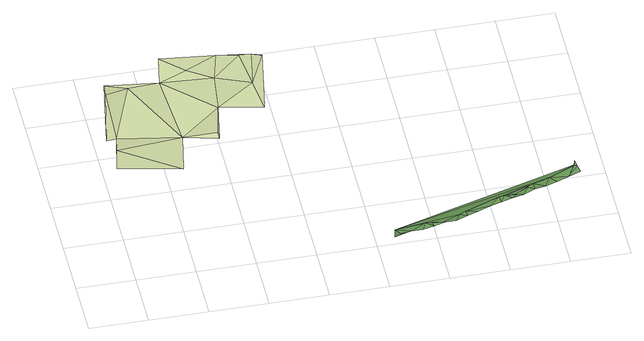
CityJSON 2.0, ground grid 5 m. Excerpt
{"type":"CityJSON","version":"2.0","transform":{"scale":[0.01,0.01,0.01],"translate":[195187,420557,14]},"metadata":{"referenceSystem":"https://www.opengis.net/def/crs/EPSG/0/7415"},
"CityObjects":{
"landuse1":{"type":"LandUse","attributes":{"3df_class":"Terrain","bgt_status":"bestaand","identificatiebagpnd":"0241100000000055","numaanduidingreeks_1posit1":"10.1","nummeraanduidingreeks_1tekst":"13","nummeraanduidingreeks_1ident":"0241010000004123","relatievehoogteligging":"0"},"geometry":[{"type":"MultiSurface","lod":"1","boundaries":[[[0,1,2]],[[3,4,5]],[[1,6,2]],[[7,8,6]],[[1,7,6]],[[9,1,0]],[[9,10,11]],[[0,12,9]],[[13,14,9]],[[15,9,14]],[[0,16,12]],[[13,9,12]],[[11,10,1]],[[9,11,1]],[[5,6,17]],[[18,2,4]],[[6,8,17]],[[4,2,5]],[[17,8,3]],[[5,17,3]],[[19,16,20]],[[13,19,20]],[[18,4,21]],[[0,18,21]],[[2,6,5]],[[0,2,18]],[[12,16,19]],[[13,12,19]],[[14,13,22]],[[15,14,22]]]}]},
"plantcover1":{"type":"PlantCover","attributes":{"3df_class":"Forest","bgt_fysiekvoorkomen":"groenvoorziening","bgt_status":"bestaand","identificatienamespace":"NL.IMGeo","begroeidterreindeeloptalud":"false","plus_fysiekvoorkomen":"gras- en kruidachtigen","relatievehoogteligging":0,"aantal_punten":0},"geometry":[{"type":"MultiSurface","lod":"1","boundaries":[[[23,24,25]],[[26,27,28]],[[24,26,25]],[[24,29,30]],[[29,31,32]],[[31,33,34]],[[35,30,36]],[[32,37,38]],[[23,29,24]],[[29,39,40]],[[23,39,29]],[[31,41,33]],[[29,40,42]],[[39,43,40]],[[39,44,43]],[[43,44,45]],[[46,47,48]],[[23,49,47]],[[25,26,28]],[[50,25,28]],[[24,51,26]],[[24,52,51]],[[24,30,52]],[[36,53,35]],[[29,42,41]],[[32,31,37]],[[54,37,34]],[[46,48,45]],[[41,42,55]],[[44,46,45]],[[23,47,46]],[[36,32,53]],[[52,30,35]],[[30,29,32]],[[36,30,32]],[[46,44,39]],[[23,46,39]],[[41,55,33]],[[29,41,31]],[[37,31,34]],[[38,37,54]],[[38,54,53]],[[32,38,53]],[[56,25,57]],[[56,23,25]],[[57,50,58]],[[57,25,50]]]}]}
},
"vertices":[
[636,2127,238],[1040,1742,233],[1078,2084,250],[1146,2336,263],[1145,2334,267],[1328,2284,279],[1378,1984,235],[1412,1676,231],[1517,2270,257],[682,1440,235],[977,1387,217],[978,1434,243],[378,2134,220],[154,1534,236],[128,1384,245],[615,1084,218],[191,2207,217],[1428,2284,273],[878,2234,240],[178,2084,231],[74,1549,217],[688,2415,241],[88,1184,233],
[2157,60,167],[3527,484,114],[3745,552,151],[3676,420,158],[3777,449,167],[3767,524,156],[2727,234,77],[3377,434,119],[3077,334,117],[3227,384,79],[2981,223,132],[3079,251,132],[3375,334,147],[3327,384,131],[3127,334,126],[3227,334,118],[2577,184,64],[2685,140,103],[2777,234,103],[2784,168,116],[2587,112,126],[2477,134,125],[2488,85,127],[2427,134,127],[2291,29,158],[2390,57,131],[2192,1,171],[3757,600,153],[3575,391,143],[3474,361,139],[3277,306,132],[3178,278,134],[2882,195,120],[2157,60,91],[3745,552,91],[3757,600,91]
]}
